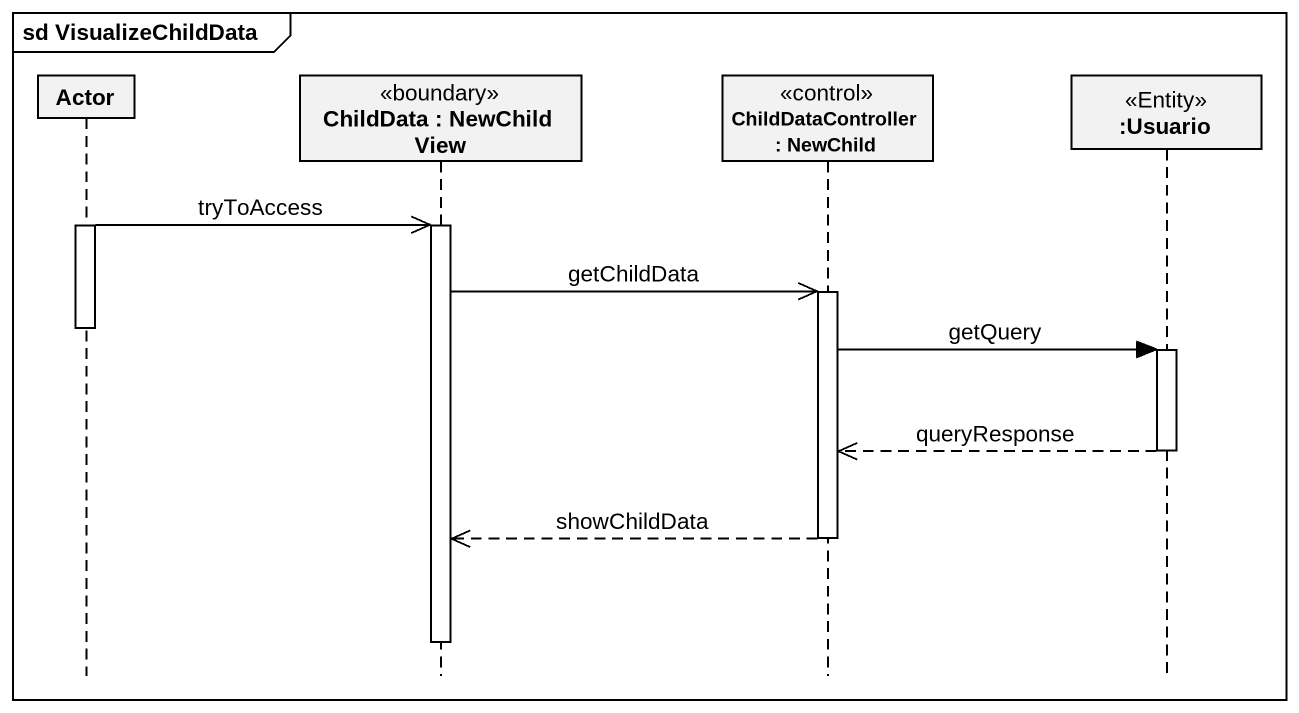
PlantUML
@startuml
mainframe sd VisualizeChildData
hide footbox
participant "Actor" as Actor_
participant "ChildData : NewChild View" as ChildData <<boundary>>
participant "ChildDataController : NewChild" as ChildDataController <<control>>
participant ":Usuario" as Usuario <<Entity>>

activate Actor_
Actor_ ->> ChildData : tryToAccess
activate ChildData
ChildData ->> ChildDataController : getChildData
activate ChildDataController
deactivate Actor_
ChildDataController -> Usuario : getQuery
activate Usuario
Usuario -->> ChildDataController : queryResponse
deactivate Usuario
ChildDataController -->> ChildData : showChildData
deactivate ChildDataController
deactivate ChildData
@enduml
